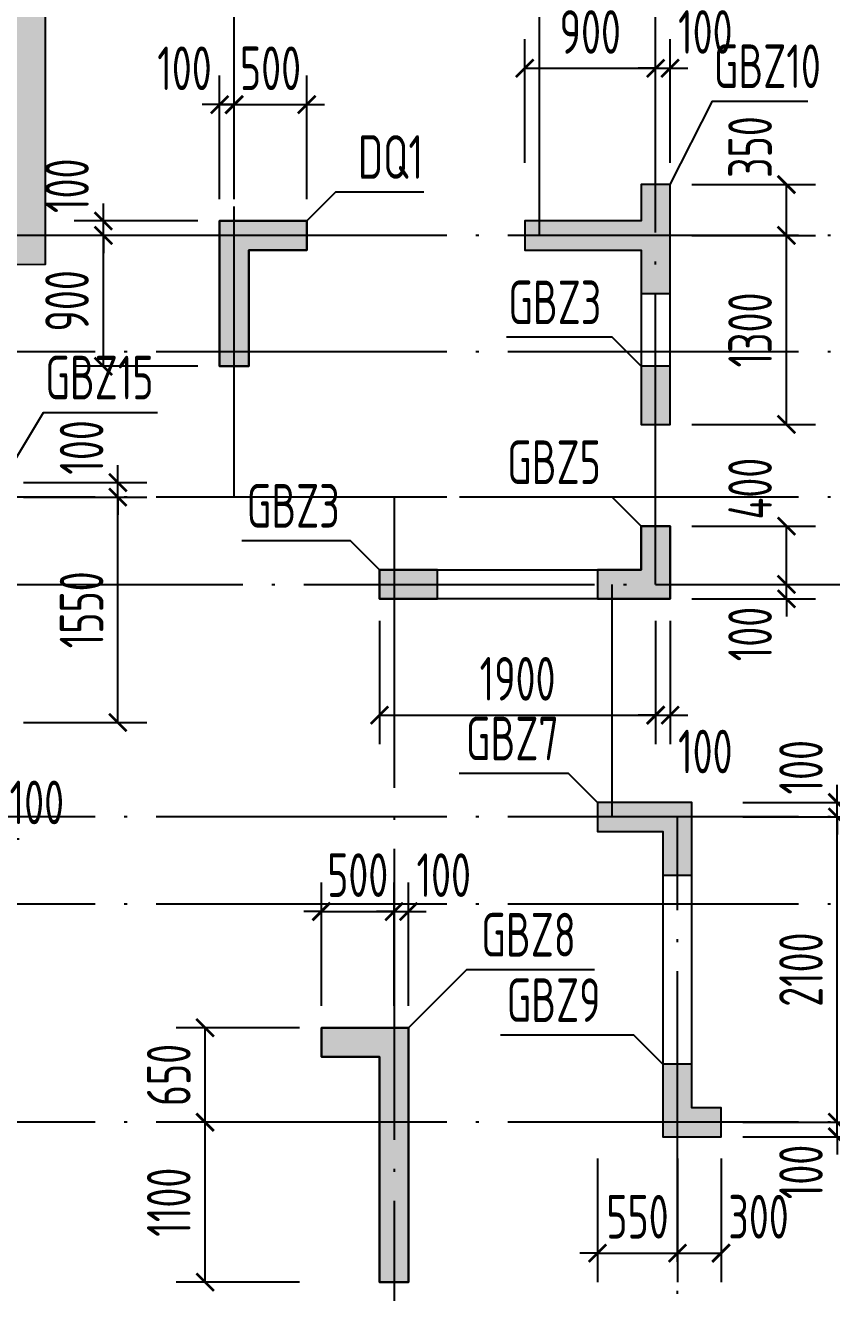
# Model space of a CAD drawing. Extents: x -668857 to 185752, y -270966 to 286822.
# Drawn here: x -311574 to -306025, y 206339 to 215056 of the extents above; entities that cross this region are included whole.
import ezdxf
from ezdxf.enums import TextEntityAlignment as Align

# ---------------------------------------------------------------- set-up
doc = ezdxf.new("R2010")
doc.units = 0
doc.header["$LTSCALE"] = 1000
doc.linetypes.add('DOTE', pattern=[2.42, 2, -0.2, 0.02, -0.2])
doc.layers.get('0').update_dxf_attribs({"linetype": 'CONTINUOUS'})
doc.layers.get('DEFPOINTS').update_dxf_attribs({"linetype": 'CONTINUOUS'})
for name, color, linetype in [('A-DOTE', 10, 'DOTE'), ('COLU_DE_TEXT', 7, 'CONTINUOUS'), ('LABEL', 1, 'CONTINUOUS'), ('S-Q墙实线', 6, 'CONTINUOUS'), ('S-Q墙标注', 3, 'CONTINUOUS'), ('S-X详图填充', 252, 'CONTINUOUS'), ('S-X详图实线', 4, 'CONTINUOUS'), ('底图$0$PUB_HATCH', 252, 'CONTINUOUS')]:
    doc.layers.add(name, color=color, linetype=linetype)
doc.styles.add('TSSD_REIN', font='tssdeng.shx', dxfattribs={"width": 0.7, "height": 300, "bigfont": 'tssdchn.shx'})
doc.styles.add('结构文字', font='zstxt.shx', dxfattribs={"width": 0.7, "bigfont": 'zshz.shx'})
doc.dimstyles.new('STRUCK', dxfattribs={"dimtxt": 400, "dimasz": 121, "dimexe": 200, "dimexo": 150, "dimgap": 115, "dimtad": 1, "dimdec": 0, "dimdsep": 46, "dimtxsty": '结构文字', "dimblk": 'ARCHTICK', "dimcen": 400, "dimclrd": 3, "dimclre": 3, "dimclrt": 7, "dimadec": 0, "dimazin": 0, "dimtfac": 1, "dimtdec": 0, "dimtix": 1, "dimtmove": 2, "dimatfit": 3, "dimldrblk": '_DIMX', "dimfxl": 1, "dimtolj": 1, "dimtzin": 0, "dimarcsym": 0})

# ---------------------------------------------------------------- blocks, each defined once
blk = doc.blocks.new('_ArchTick')
at = {"color": 0, "linetype": 'ByBlock', "const_width": 0.15}
blk.add_lwpolyline([(-0.5, -0.5), (0.5, 0.5)], dxfattribs=at)
blk = doc.blocks.new('*D642')
at = {"layer": 'DEFPOINTS', "color": 0, "transparency": 16777216}
for p in [(-307236.7, 214760.6), (-308136.8, 213960.6), (-307236.7, 213960.6)]:
    blk.add_point(p, dxfattribs=at)
at = {"layer": 'S-Q墙标注', "color": 3, "lineweight": -2, "transparency": 16777216}
for p, q in [((-308136.8, 214110.6), (-308136.8, 214960.6)), ((-307236.7, 214110.6), (-307236.7, 214960.6)), ((-308136.8, 214760.6), (-307236.7, 214760.6))]:
    blk.add_line(p, q, dxfattribs=at)
at = {"layer": 'S-Q墙标注', "color": 3, "lineweight": -2, "transparency": 16777216, "xscale": 121, "yscale": 121, "zscale": 121, "rotation": 180}
blk.add_blockref('_ArchTick', (-308136.8, 214760.6), dxfattribs=at)
at = {"layer": 'S-Q墙标注', "color": 3, "lineweight": -2, "transparency": 16777216, "xscale": 121, "yscale": 121, "zscale": 121}
blk.add_blockref('_ArchTick', (-307236.7, 214760.6), dxfattribs=at)
at = {"layer": 'S-Q墙标注', "color": 7, "transparency": 16777216, "insert": (-307686.7, 215010.6), "char_height": 300, "attachment_point": 5, "style": 'TSSD_REIN'}
blk.add_mtext('\\A1;900', dxfattribs=at)
blk = doc.blocks.new('_DIMX')
blk.add_line((-150, 0), (150, 0))
at = {"const_width": 50}
blk.add_lwpolyline([(-70, -70), (70, 70)], dxfattribs=at)
blk = doc.blocks.new('*D643')
at = {"layer": 'DEFPOINTS', "color": 0, "transparency": 16777216}
for p in [(-307136.7, 214760.6), (-307236.7, 213960.6), (-307136.7, 213960.6)]:
    blk.add_point(p, dxfattribs=at)
at = {"layer": 'S-Q墙标注', "color": 3, "lineweight": -2, "transparency": 16777216}
for p, q in [((-307236.7, 214110.6), (-307236.7, 214960.6)), ((-307136.7, 214110.6), (-307136.7, 214960.6)), ((-307236.7, 214760.6), (-307357.7, 214760.6)), ((-307236.7, 214760.6), (-307136.7, 214760.6)), ((-307136.7, 214760.6), (-307015.7, 214760.6))]:
    blk.add_line(p, q, dxfattribs=at)
at = {"layer": 'S-Q墙标注', "color": 3, "lineweight": -2, "transparency": 16777216, "xscale": 121, "yscale": 121, "zscale": 121}
blk.add_blockref('_ArchTick', (-307236.7, 214760.6), dxfattribs=at)
at = {"layer": 'S-Q墙标注', "color": 3, "lineweight": -2, "transparency": 16777216, "xscale": 121, "yscale": 121, "zscale": 121, "rotation": 180}
blk.add_blockref('_ArchTick', (-307136.7, 214760.6), dxfattribs=at)
at = {"layer": 'S-Q墙标注', "color": 7, "transparency": 16777216, "insert": (-306894.8, 215010.6), "char_height": 300, "attachment_point": 5, "style": 'TSSD_REIN'}
blk.add_mtext('\\A1;100', dxfattribs=at)
blk = doc.blocks.new('*D675')
at = {"layer": 'DEFPOINTS', "color": 0, "transparency": 16777216}
for p in [(-311736.7, 211810.6), (-310936.7, 211810.6), (-311736.7, 210260.6)]:
    blk.add_point(p, dxfattribs=at)
at = {"layer": 'S-Q墙标注', "color": 3, "lineweight": -2, "transparency": 16777216}
for p, q in [((-311586.7, 211810.6), (-310736.7, 211810.6)), ((-310936.7, 210260.6), (-310936.7, 211810.6)), ((-311586.7, 210260.6), (-310736.7, 210260.6))]:
    blk.add_line(p, q, dxfattribs=at)
at = {"layer": 'S-Q墙标注', "color": 3, "lineweight": -2, "transparency": 16777216, "xscale": 121, "yscale": 121, "zscale": 121}
for p, rotation in [((-310936.7, 211810.6), 90), ((-310936.7, 210260.6), 270)]:
    blk.add_blockref('_ArchTick', p, dxfattribs=dict(at, rotation=rotation))
at = {"layer": 'S-Q墙标注', "color": 7, "transparency": 16777216, "insert": (-311186.7, 211035.6), "char_height": 300, "attachment_point": 5, "rotation": 90, "style": 'TSSD_REIN'}
blk.add_mtext('\\A1;1550', dxfattribs=at)
blk = doc.blocks.new('*D676')
at = {"layer": 'DEFPOINTS', "color": 0, "transparency": 16777216}
for p in [(-311736.7, 211910.6), (-310936.7, 211910.6), (-311736.7, 211810.6)]:
    blk.add_point(p, dxfattribs=at)
at = {"layer": 'S-Q墙标注', "color": 3, "lineweight": -2, "transparency": 16777216}
for p, q in [((-310936.7, 211910.6), (-310936.7, 212031.6)), ((-311586.7, 211910.6), (-310736.7, 211910.6)), ((-310936.7, 211810.6), (-310936.7, 211910.6)), ((-311586.7, 211810.6), (-310736.7, 211810.6)), ((-310936.7, 211810.6), (-310936.7, 211689.6))]:
    blk.add_line(p, q, dxfattribs=at)
at = {"layer": 'S-Q墙标注', "color": 3, "lineweight": -2, "transparency": 16777216, "xscale": 121, "yscale": 121, "zscale": 121}
for p, rotation in [((-310936.7, 211910.6), 270), ((-310936.7, 211810.6), 90)]:
    blk.add_blockref('_ArchTick', p, dxfattribs=dict(at, rotation=rotation))
at = {"layer": 'S-Q墙标注', "color": 7, "transparency": 16777216, "insert": (-311186.7, 212152.5), "char_height": 300, "attachment_point": 5, "rotation": 90, "style": 'TSSD_REIN'}
blk.add_mtext('\\A1;100', dxfattribs=at)
blk = doc.blocks.new('*D678')
at = {"layer": 'DEFPOINTS', "color": 0, "transparency": 16777216}
for p in [(-311836.7, 210260.6), (-311736.7, 210260.6), (-311736.7, 209460.6)]:
    blk.add_point(p, dxfattribs=at)
at = {"layer": 'S-Q墙标注', "color": 3, "lineweight": -2, "transparency": 16777216}
for p, q in [((-311836.7, 210110.6), (-311836.7, 209260.6)), ((-311736.7, 210110.6), (-311736.7, 209260.6)), ((-311836.7, 209460.6), (-311957.7, 209460.6)), ((-311836.7, 209460.6), (-311736.7, 209460.6)), ((-311736.7, 209460.6), (-311615.7, 209460.6))]:
    blk.add_line(p, q, dxfattribs=at)
at = {"layer": 'S-Q墙标注', "color": 3, "lineweight": -2, "transparency": 16777216, "xscale": 121, "yscale": 121, "zscale": 121}
blk.add_blockref('_ArchTick', (-311836.7, 209460.6), dxfattribs=at)
at = {"layer": 'S-Q墙标注', "color": 3, "lineweight": -2, "transparency": 16777216, "xscale": 121, "yscale": 121, "zscale": 121, "rotation": 180}
blk.add_blockref('_ArchTick', (-311736.7, 209460.6), dxfattribs=at)
at = {"layer": 'S-Q墙标注', "color": 7, "transparency": 16777216, "insert": (-311494.7, 209710.6), "char_height": 300, "attachment_point": 5, "style": 'TSSD_REIN'}
blk.add_mtext('\\A1;100', dxfattribs=at)
blk = doc.blocks.new('*D679')
at = {"layer": 'DEFPOINTS', "color": 0, "transparency": 16777216}
for p in [(-307136.7, 211210.9), (-306336.7, 211210.9), (-307136.7, 211110.9)]:
    blk.add_point(p, dxfattribs=at)
at = {"layer": 'S-Q墙标注', "color": 3, "lineweight": -2, "transparency": 16777216}
for p, q in [((-306336.7, 211210.9), (-306336.7, 211331.9)), ((-306986.7, 211210.9), (-306136.7, 211210.9)), ((-306336.7, 211110.9), (-306336.7, 211210.9)), ((-306986.7, 211110.9), (-306136.7, 211110.9)), ((-306336.7, 211110.9), (-306336.7, 210989.9))]:
    blk.add_line(p, q, dxfattribs=at)
at = {"layer": 'S-Q墙标注', "color": 3, "lineweight": -2, "transparency": 16777216, "xscale": 121, "yscale": 121, "zscale": 121}
for p, rotation in [((-306336.7, 211210.9), 270), ((-306336.7, 211110.9), 90)]:
    blk.add_blockref('_ArchTick', p, dxfattribs=dict(at, rotation=rotation))
at = {"layer": 'S-Q墙标注', "color": 7, "transparency": 16777216, "insert": (-306586.7, 210868.9), "char_height": 300, "attachment_point": 5, "rotation": 90, "style": 'TSSD_REIN'}
blk.add_mtext('\\A1;100', dxfattribs=at)
blk = doc.blocks.new('*D680')
at = {"layer": 'DEFPOINTS', "color": 0, "transparency": 16777216}
for p in [(-307136.7, 211610.9), (-306336.7, 211610.9), (-307136.7, 211210.9)]:
    blk.add_point(p, dxfattribs=at)
at = {"layer": 'S-Q墙标注', "color": 3, "lineweight": -2, "transparency": 16777216}
for p, q in [((-306986.7, 211610.9), (-306136.7, 211610.9)), ((-306336.7, 211210.9), (-306336.7, 211610.9)), ((-306986.7, 211210.9), (-306136.7, 211210.9))]:
    blk.add_line(p, q, dxfattribs=at)
at = {"layer": 'S-Q墙标注', "color": 3, "lineweight": -2, "transparency": 16777216, "xscale": 121, "yscale": 121, "zscale": 121}
for p, rotation in [((-306336.7, 211610.9), 90), ((-306336.7, 211210.9), 270)]:
    blk.add_blockref('_ArchTick', p, dxfattribs=dict(at, rotation=rotation))
at = {"layer": 'S-Q墙标注', "color": 7, "transparency": 16777216, "insert": (-306586.7, 211868.9), "char_height": 300, "attachment_point": 5, "rotation": 90, "style": 'TSSD_REIN'}
blk.add_mtext('\\A1;400', dxfattribs=at)
blk = doc.blocks.new('*D681')
at = {"layer": 'DEFPOINTS', "color": 0, "transparency": 16777216}
for p in [(-309136.7, 211110.9), (-307236.7, 211110.9), (-307236.7, 210310.9)]:
    blk.add_point(p, dxfattribs=at)
at = {"layer": 'S-Q墙标注', "color": 3, "lineweight": -2, "transparency": 16777216}
for p, q in [((-309136.7, 210960.9), (-309136.7, 210110.9)), ((-307236.7, 210960.9), (-307236.7, 210110.9)), ((-309136.7, 210310.9), (-307236.7, 210310.9))]:
    blk.add_line(p, q, dxfattribs=at)
at = {"layer": 'S-Q墙标注', "color": 3, "lineweight": -2, "transparency": 16777216, "xscale": 121, "yscale": 121, "zscale": 121, "rotation": 180}
blk.add_blockref('_ArchTick', (-309136.7, 210310.9), dxfattribs=at)
at = {"layer": 'S-Q墙标注', "color": 3, "lineweight": -2, "transparency": 16777216, "xscale": 121, "yscale": 121, "zscale": 121}
blk.add_blockref('_ArchTick', (-307236.7, 210310.9), dxfattribs=at)
at = {"layer": 'S-Q墙标注', "color": 7, "transparency": 16777216, "insert": (-308186.7, 210560.9), "char_height": 300, "attachment_point": 5, "style": 'TSSD_REIN'}
blk.add_mtext('\\A1;1900', dxfattribs=at)
blk = doc.blocks.new('*D682')
at = {"layer": 'DEFPOINTS', "color": 0, "transparency": 16777216}
for p in [(-307236.7, 211110.9), (-307136.7, 211110.9), (-307136.7, 210310.9)]:
    blk.add_point(p, dxfattribs=at)
at = {"layer": 'S-Q墙标注', "color": 3, "lineweight": -2, "transparency": 16777216}
for p, q in [((-307236.7, 210960.9), (-307236.7, 210110.9)), ((-307136.7, 210960.9), (-307136.7, 210110.9)), ((-307236.7, 210310.9), (-307357.7, 210310.9)), ((-307236.7, 210310.9), (-307136.7, 210310.9)), ((-307136.7, 210310.9), (-307015.7, 210310.9))]:
    blk.add_line(p, q, dxfattribs=at)
at = {"layer": 'S-Q墙标注', "color": 3, "lineweight": -2, "transparency": 16777216, "xscale": 121, "yscale": 121, "zscale": 121}
blk.add_blockref('_ArchTick', (-307236.7, 210310.9), dxfattribs=at)
at = {"layer": 'S-Q墙标注', "color": 3, "lineweight": -2, "transparency": 16777216, "xscale": 121, "yscale": 121, "zscale": 121, "rotation": 180}
blk.add_blockref('_ArchTick', (-307136.7, 210310.9), dxfattribs=at)
at = {"layer": 'S-Q墙标注', "color": 7, "transparency": 16777216, "insert": (-306894.8, 210060.9), "char_height": 300, "attachment_point": 5, "style": 'TSSD_REIN'}
blk.add_mtext('\\A1;100', dxfattribs=at)
blk = doc.blocks.new('*D683')
at = {"layer": 'DEFPOINTS', "color": 0, "transparency": 16777216}
for p in [(-311036.7, 213610.6), (-310236.7, 213610.6), (-310236.7, 212710.6)]:
    blk.add_point(p, dxfattribs=at)
at = {"layer": 'S-Q墙标注', "color": 3, "lineweight": -2, "transparency": 16777216}
for p, q in [((-310386.7, 213610.6), (-311236.7, 213610.6)), ((-311036.7, 212710.6), (-311036.7, 213610.6)), ((-310386.7, 212710.6), (-311236.7, 212710.6))]:
    blk.add_line(p, q, dxfattribs=at)
at = {"layer": 'S-Q墙标注', "color": 3, "lineweight": -2, "transparency": 16777216, "xscale": 121, "yscale": 121, "zscale": 121}
for p, rotation in [((-311036.7, 213610.6), 90), ((-311036.7, 212710.6), 270)]:
    blk.add_blockref('_ArchTick', p, dxfattribs=dict(at, rotation=rotation))
at = {"layer": 'S-Q墙标注', "color": 7, "transparency": 16777216, "insert": (-311286.7, 213160.6), "char_height": 300, "attachment_point": 5, "rotation": 90, "style": 'TSSD_REIN'}
blk.add_mtext('\\A1;900', dxfattribs=at)
blk = doc.blocks.new('*D684')
at = {"layer": 'DEFPOINTS', "color": 0, "transparency": 16777216}
for p in [(-311036.7, 213710.6), (-310236.7, 213710.6), (-310236.7, 213610.6)]:
    blk.add_point(p, dxfattribs=at)
at = {"layer": 'S-Q墙标注', "color": 3, "lineweight": -2, "transparency": 16777216}
for p, q in [((-311036.7, 213710.6), (-311036.7, 213831.6)), ((-310386.7, 213710.6), (-311236.7, 213710.6)), ((-311036.7, 213610.6), (-311036.7, 213710.6)), ((-310386.7, 213610.6), (-311236.7, 213610.6)), ((-311036.7, 213610.6), (-311036.7, 213489.6))]:
    blk.add_line(p, q, dxfattribs=at)
at = {"layer": 'S-Q墙标注', "color": 3, "lineweight": -2, "transparency": 16777216, "xscale": 121, "yscale": 121, "zscale": 121}
for p, rotation in [((-311036.7, 213710.6), 270), ((-311036.7, 213610.6), 90)]:
    blk.add_blockref('_ArchTick', p, dxfattribs=dict(at, rotation=rotation))
at = {"layer": 'S-Q墙标注', "color": 7, "transparency": 16777216, "insert": (-311286.7, 213952.5), "char_height": 300, "attachment_point": 5, "rotation": 90, "style": 'TSSD_REIN'}
blk.add_mtext('\\A1;100', dxfattribs=at)
blk = doc.blocks.new('*D685')
at = {"layer": 'DEFPOINTS', "color": 0, "transparency": 16777216}
for p in [(-310136.7, 214510.6), (-310236.7, 213710.6), (-310136.7, 213710.6)]:
    blk.add_point(p, dxfattribs=at)
at = {"layer": 'S-Q墙标注', "color": 3, "lineweight": -2, "transparency": 16777216}
for p, q in [((-310236.7, 213860.6), (-310236.7, 214710.6)), ((-310136.7, 213860.6), (-310136.7, 214710.6)), ((-310236.7, 214510.6), (-310357.7, 214510.6)), ((-310236.7, 214510.6), (-310136.7, 214510.6)), ((-310136.7, 214510.6), (-310015.7, 214510.6))]:
    blk.add_line(p, q, dxfattribs=at)
at = {"layer": 'S-Q墙标注', "color": 3, "lineweight": -2, "transparency": 16777216, "xscale": 121, "yscale": 121, "zscale": 121}
blk.add_blockref('_ArchTick', (-310236.7, 214510.6), dxfattribs=at)
at = {"layer": 'S-Q墙标注', "color": 3, "lineweight": -2, "transparency": 16777216, "xscale": 121, "yscale": 121, "zscale": 121, "rotation": 180}
blk.add_blockref('_ArchTick', (-310136.7, 214510.6), dxfattribs=at)
at = {"layer": 'S-Q墙标注', "color": 7, "transparency": 16777216, "insert": (-310478.6, 214760.6), "char_height": 300, "attachment_point": 5, "style": 'TSSD_REIN'}
blk.add_mtext('\\A1;100', dxfattribs=at)
blk = doc.blocks.new('*D686')
at = {"layer": 'DEFPOINTS', "color": 0, "transparency": 16777216}
for p in [(-309636.8, 214510.6), (-310136.7, 213710.6), (-309636.8, 213710.6)]:
    blk.add_point(p, dxfattribs=at)
at = {"layer": 'S-Q墙标注', "color": 3, "lineweight": -2, "transparency": 16777216}
for p, q in [((-310136.7, 213860.6), (-310136.7, 214710.6)), ((-309636.8, 213860.6), (-309636.8, 214710.6)), ((-310136.7, 214510.6), (-310257.7, 214510.6)), ((-310136.7, 214510.6), (-309636.8, 214510.6)), ((-309636.8, 214510.6), (-309515.8, 214510.6))]:
    blk.add_line(p, q, dxfattribs=at)
at = {"layer": 'S-Q墙标注', "color": 3, "lineweight": -2, "transparency": 16777216, "xscale": 121, "yscale": 121, "zscale": 121}
blk.add_blockref('_ArchTick', (-310136.7, 214510.6), dxfattribs=at)
at = {"layer": 'S-Q墙标注', "color": 3, "lineweight": -2, "transparency": 16777216, "xscale": 121, "yscale": 121, "zscale": 121, "rotation": 180}
blk.add_blockref('_ArchTick', (-309636.8, 214510.6), dxfattribs=at)
at = {"layer": 'S-Q墙标注', "color": 7, "transparency": 16777216, "insert": (-309886.7, 214760.6), "char_height": 300, "attachment_point": 5, "style": 'TSSD_REIN'}
blk.add_mtext('\\A1;500', dxfattribs=at)
blk = doc.blocks.new('*D687')
at = {"layer": 'DEFPOINTS', "color": 0, "transparency": 16777216}
for p in [(-307636.7, 207410.7), (-307086.7, 207410.6), (-307086.7, 206610.6)]:
    blk.add_point(p, dxfattribs=at)
at = {"layer": 'S-Q墙标注', "color": 3, "lineweight": -2, "transparency": 16777216}
for p, q in [((-307636.7, 207260.7), (-307636.7, 206410.6)), ((-307086.7, 207260.6), (-307086.7, 206410.6)), ((-307636.7, 206610.6), (-307757.7, 206610.6)), ((-307636.7, 206610.6), (-307086.7, 206610.6)), ((-307086.7, 206610.6), (-306965.7, 206610.6))]:
    blk.add_line(p, q, dxfattribs=at)
at = {"layer": 'S-Q墙标注', "color": 3, "lineweight": -2, "transparency": 16777216, "xscale": 121, "yscale": 121, "zscale": 121}
blk.add_blockref('_ArchTick', (-307636.7, 206610.6), dxfattribs=at)
at = {"layer": 'S-Q墙标注', "color": 3, "lineweight": -2, "transparency": 16777216, "xscale": 121, "yscale": 121, "zscale": 121, "rotation": 180}
blk.add_blockref('_ArchTick', (-307086.7, 206610.6), dxfattribs=at)
at = {"layer": 'S-Q墙标注', "color": 7, "transparency": 16777216, "insert": (-307361.7, 206860.6), "char_height": 300, "attachment_point": 5, "style": 'TSSD_REIN'}
blk.add_mtext('\\A1;550', dxfattribs=at)
blk = doc.blocks.new('*D688')
at = {"layer": 'DEFPOINTS', "color": 0, "transparency": 16777216}
for p in [(-307086.7, 207410.6), (-306786.7, 207410.6), (-306786.7, 206610.6)]:
    blk.add_point(p, dxfattribs=at)
at = {"layer": 'S-Q墙标注', "color": 3, "lineweight": -2, "transparency": 16777216}
for p, q in [((-307086.7, 207260.6), (-307086.7, 206410.6)), ((-306786.7, 207260.6), (-306786.7, 206410.6)), ((-307086.7, 206610.6), (-306786.7, 206610.6))]:
    blk.add_line(p, q, dxfattribs=at)
at = {"layer": 'S-Q墙标注', "color": 3, "lineweight": -2, "transparency": 16777216, "xscale": 121, "yscale": 121, "zscale": 121, "rotation": 180}
blk.add_blockref('_ArchTick', (-307086.7, 206610.6), dxfattribs=at)
at = {"layer": 'S-Q墙标注', "color": 3, "lineweight": -2, "transparency": 16777216, "xscale": 121, "yscale": 121, "zscale": 121}
blk.add_blockref('_ArchTick', (-306786.7, 206610.6), dxfattribs=at)
at = {"layer": 'S-Q墙标注', "color": 7, "transparency": 16777216, "insert": (-306528.6, 206860.6), "char_height": 300, "attachment_point": 5, "style": 'TSSD_REIN'}
blk.add_mtext('\\A1;300', dxfattribs=at)
blk = doc.blocks.new('*D689')
at = {"layer": 'DEFPOINTS', "color": 0, "transparency": 16777216}
for p in [(-307136.7, 213610.6), (-306336.7, 213610.6), (-307136.7, 212310.6)]:
    blk.add_point(p, dxfattribs=at)
at = {"layer": 'S-Q墙标注', "color": 3, "lineweight": -2, "transparency": 16777216}
for p, q in [((-306986.7, 213610.6), (-306136.7, 213610.6)), ((-306336.7, 212310.6), (-306336.7, 213610.6)), ((-306986.7, 212310.6), (-306136.7, 212310.6))]:
    blk.add_line(p, q, dxfattribs=at)
at = {"layer": 'S-Q墙标注', "color": 3, "lineweight": -2, "transparency": 16777216, "xscale": 121, "yscale": 121, "zscale": 121}
for p, rotation in [((-306336.7, 213610.6), 90), ((-306336.7, 212310.6), 270)]:
    blk.add_blockref('_ArchTick', p, dxfattribs=dict(at, rotation=rotation))
at = {"layer": 'S-Q墙标注', "color": 7, "transparency": 16777216, "insert": (-306586.7, 212960.6), "char_height": 300, "attachment_point": 5, "rotation": 90, "style": 'TSSD_REIN'}
blk.add_mtext('\\A1;1300', dxfattribs=at)
blk = doc.blocks.new('*D690')
at = {"layer": 'DEFPOINTS', "color": 0, "transparency": 16777216}
for p in [(-307136.7, 213960.6), (-306336.7, 213960.6), (-307136.7, 213610.6)]:
    blk.add_point(p, dxfattribs=at)
at = {"layer": 'S-Q墙标注', "color": 3, "lineweight": -2, "transparency": 16777216}
for p, q in [((-306986.7, 213960.6), (-306136.7, 213960.6)), ((-306336.7, 213610.6), (-306336.7, 213960.6)), ((-306986.7, 213610.6), (-306136.7, 213610.6))]:
    blk.add_line(p, q, dxfattribs=at)
at = {"layer": 'S-Q墙标注', "color": 3, "lineweight": -2, "transparency": 16777216, "xscale": 121, "yscale": 121, "zscale": 121}
for p, rotation in [((-306336.7, 213960.6), 90), ((-306336.7, 213610.6), 270)]:
    blk.add_blockref('_ArchTick', p, dxfattribs=dict(at, rotation=rotation))
at = {"layer": 'S-Q墙标注', "color": 7, "transparency": 16777216, "insert": (-306586.7, 214218.7), "char_height": 300, "attachment_point": 5, "rotation": 90, "style": 'TSSD_REIN'}
blk.add_mtext('\\A1;350', dxfattribs=at)
blk = doc.blocks.new('*D796')
at = {"layer": 'DEFPOINTS', "color": 0, "transparency": 16777216}
for p in [(-310336.8, 207510.6), (-309536.8, 207510.6), (-309536.7, 206410.6)]:
    blk.add_point(p, dxfattribs=at)
at = {"layer": 'S-Q墙标注', "color": 3, "lineweight": -2, "transparency": 16777216}
for p, q in [((-309686.8, 207510.6), (-310536.8, 207510.6)), ((-310336.8, 206410.6), (-310336.8, 207510.6)), ((-309686.7, 206410.6), (-310536.8, 206410.6))]:
    blk.add_line(p, q, dxfattribs=at)
at = {"layer": 'S-Q墙标注', "color": 3, "lineweight": -2, "transparency": 16777216, "xscale": 121, "yscale": 121, "zscale": 121}
for p, rotation in [((-310336.8, 207510.6), 90), ((-310336.8, 206410.6), 270)]:
    blk.add_blockref('_ArchTick', p, dxfattribs=dict(at, rotation=rotation))
at = {"layer": 'S-Q墙标注', "color": 7, "transparency": 16777216, "insert": (-310586.8, 206960.6), "char_height": 300, "attachment_point": 5, "rotation": 90, "style": 'TSSD_REIN'}
blk.add_mtext('\\A1;1100', dxfattribs=at)
blk = doc.blocks.new('*D797')
at = {"layer": 'DEFPOINTS', "color": 0, "transparency": 16777216}
for p in [(-310336.8, 208160.6), (-309536.8, 208160.6), (-309536.8, 207510.6)]:
    blk.add_point(p, dxfattribs=at)
at = {"layer": 'S-Q墙标注', "color": 3, "lineweight": -2, "transparency": 16777216}
for p, q in [((-309686.8, 208160.6), (-310536.8, 208160.6)), ((-310336.8, 207510.6), (-310336.8, 208160.6)), ((-309686.8, 207510.6), (-310536.8, 207510.6))]:
    blk.add_line(p, q, dxfattribs=at)
at = {"layer": 'S-Q墙标注', "color": 3, "lineweight": -2, "transparency": 16777216, "xscale": 121, "yscale": 121, "zscale": 121}
for p, rotation in [((-310336.8, 208160.6), 90), ((-310336.8, 207510.6), 270)]:
    blk.add_blockref('_ArchTick', p, dxfattribs=dict(at, rotation=rotation))
at = {"layer": 'S-Q墙标注', "color": 7, "transparency": 16777216, "insert": (-310586.8, 207835.6), "char_height": 300, "attachment_point": 5, "rotation": 90, "style": 'TSSD_REIN'}
blk.add_mtext('\\A1;650', dxfattribs=at)
blk = doc.blocks.new('*D798')
at = {"layer": 'DEFPOINTS', "color": 0, "transparency": 16777216}
for p in [(-309036.5, 208960.6), (-309536.7, 208160.6), (-309036.5, 208160.6)]:
    blk.add_point(p, dxfattribs=at)
at = {"layer": 'S-Q墙标注', "color": 3, "lineweight": -2, "transparency": 16777216}
for p, q in [((-309536.7, 208310.6), (-309536.7, 209160.6)), ((-309036.5, 208310.6), (-309036.5, 209160.6)), ((-309536.7, 208960.6), (-309657.7, 208960.6)), ((-309536.7, 208960.6), (-309036.5, 208960.6)), ((-309036.5, 208960.6), (-308915.5, 208960.6))]:
    blk.add_line(p, q, dxfattribs=at)
at = {"layer": 'S-Q墙标注', "color": 3, "lineweight": -2, "transparency": 16777216, "xscale": 121, "yscale": 121, "zscale": 121}
blk.add_blockref('_ArchTick', (-309536.7, 208960.6), dxfattribs=at)
at = {"layer": 'S-Q墙标注', "color": 3, "lineweight": -2, "transparency": 16777216, "xscale": 121, "yscale": 121, "zscale": 121, "rotation": 180}
blk.add_blockref('_ArchTick', (-309036.5, 208960.6), dxfattribs=at)
at = {"layer": 'S-Q墙标注', "color": 7, "transparency": 16777216, "insert": (-309286.6, 209210.6), "char_height": 300, "attachment_point": 5, "style": 'TSSD_REIN'}
blk.add_mtext('\\A1;500', dxfattribs=at)
blk = doc.blocks.new('*D799')
at = {"layer": 'DEFPOINTS', "color": 0, "transparency": 16777216}
for p in [(-308936.8, 208960.6), (-309036.5, 208160.6), (-308936.8, 208160.6)]:
    blk.add_point(p, dxfattribs=at)
at = {"layer": 'S-Q墙标注', "color": 3, "lineweight": -2, "transparency": 16777216}
for p, q in [((-309036.5, 208310.6), (-309036.5, 209160.6)), ((-308936.8, 208310.6), (-308936.8, 209160.6)), ((-309036.5, 208960.6), (-309157.5, 208960.6)), ((-309036.5, 208960.6), (-308936.8, 208960.6)), ((-308936.8, 208960.6), (-308815.8, 208960.6))]:
    blk.add_line(p, q, dxfattribs=at)
at = {"layer": 'S-Q墙标注', "color": 3, "lineweight": -2, "transparency": 16777216, "xscale": 121, "yscale": 121, "zscale": 121}
blk.add_blockref('_ArchTick', (-309036.5, 208960.6), dxfattribs=at)
at = {"layer": 'S-Q墙标注', "color": 3, "lineweight": -2, "transparency": 16777216, "xscale": 121, "yscale": 121, "zscale": 121, "rotation": 180}
blk.add_blockref('_ArchTick', (-308936.8, 208960.6), dxfattribs=at)
at = {"layer": 'S-Q墙标注', "color": 7, "transparency": 16777216, "insert": (-308694.8, 209210.6), "char_height": 300, "attachment_point": 5, "style": 'TSSD_REIN'}
blk.add_mtext('\\A1;100', dxfattribs=at)
blk = doc.blocks.new('*D811')
at = {"layer": 'DEFPOINTS', "color": 0, "transparency": 16777216}
for p in [(-306786.7, 207510.6), (-305986.7, 207510.6), (-306786.7, 207410.6)]:
    blk.add_point(p, dxfattribs=at)
at = {"layer": 'S-Q墙标注', "color": 3, "lineweight": -2, "transparency": 16777216}
for p, q in [((-305986.7, 207510.6), (-305986.7, 207631.6)), ((-306636.7, 207510.6), (-305786.7, 207510.6)), ((-305986.7, 207410.6), (-305986.7, 207510.6)), ((-306636.7, 207410.6), (-305786.7, 207410.6)), ((-305986.7, 207410.6), (-305986.7, 207289.6))]:
    blk.add_line(p, q, dxfattribs=at)
at = {"layer": 'S-Q墙标注', "color": 3, "lineweight": -2, "transparency": 16777216, "xscale": 121, "yscale": 121, "zscale": 121}
for p, rotation in [((-305986.7, 207510.6), 270), ((-305986.7, 207410.6), 90)]:
    blk.add_blockref('_ArchTick', p, dxfattribs=dict(at, rotation=rotation))
at = {"layer": 'S-Q墙标注', "color": 7, "transparency": 16777216, "insert": (-306236.7, 207168.7), "char_height": 300, "attachment_point": 5, "rotation": 90, "style": 'TSSD_REIN'}
blk.add_mtext('\\A1;100', dxfattribs=at)
blk = doc.blocks.new('*D812')
at = {"layer": 'DEFPOINTS', "color": 0, "transparency": 16777216}
for p in [(-306786.7, 209610.6), (-305986.7, 209610.6), (-306786.7, 207510.6)]:
    blk.add_point(p, dxfattribs=at)
at = {"layer": 'S-Q墙标注', "color": 3, "lineweight": -2, "transparency": 16777216}
for p, q in [((-306636.7, 209610.6), (-305786.7, 209610.6)), ((-305986.7, 207510.6), (-305986.7, 209610.6)), ((-306636.7, 207510.6), (-305786.7, 207510.6))]:
    blk.add_line(p, q, dxfattribs=at)
at = {"layer": 'S-Q墙标注', "color": 3, "lineweight": -2, "transparency": 16777216, "xscale": 121, "yscale": 121, "zscale": 121}
for p, rotation in [((-305986.7, 209610.6), 90), ((-305986.7, 207510.6), 270)]:
    blk.add_blockref('_ArchTick', p, dxfattribs=dict(at, rotation=rotation))
at = {"layer": 'S-Q墙标注', "color": 7, "transparency": 16777216, "insert": (-306236.7, 208560.6), "char_height": 300, "attachment_point": 5, "rotation": 90, "style": 'TSSD_REIN'}
blk.add_mtext('\\A1;2100', dxfattribs=at)
blk = doc.blocks.new('*D813')
at = {"layer": 'DEFPOINTS', "color": 0, "transparency": 16777216}
for p in [(-306786.7, 209710.6), (-305986.7, 209710.6), (-306786.7, 209610.6)]:
    blk.add_point(p, dxfattribs=at)
at = {"layer": 'S-Q墙标注', "color": 3, "lineweight": -2, "transparency": 16777216}
for p, q in [((-305986.7, 209710.6), (-305986.7, 209831.6)), ((-306636.7, 209710.6), (-305786.7, 209710.6)), ((-305986.7, 209610.6), (-305986.7, 209710.6)), ((-306636.7, 209610.6), (-305786.7, 209610.6)), ((-305986.7, 209610.6), (-305986.7, 209489.6))]:
    blk.add_line(p, q, dxfattribs=at)
at = {"layer": 'S-Q墙标注', "color": 3, "lineweight": -2, "transparency": 16777216, "xscale": 121, "yscale": 121, "zscale": 121}
for p, rotation in [((-305986.7, 209710.6), 270), ((-305986.7, 209610.6), 90)]:
    blk.add_blockref('_ArchTick', p, dxfattribs=dict(at, rotation=rotation))
at = {"layer": 'S-Q墙标注', "color": 7, "transparency": 16777216, "insert": (-306236.7, 209952.5), "char_height": 300, "attachment_point": 5, "rotation": 90, "style": 'TSSD_REIN'}
blk.add_mtext('\\A1;100', dxfattribs=at)
blk = doc.blocks.new('20210825.02044469')
at = {"layer": 'A-DOTE'}
for p, q in [((12800, 15500), (12800, 23738.1)), ((15700, 14900.3), (15700, 23738.1)), ((14900, 17300), (14900, 19400)), ((57823.9, 17300), (3600, 17300)), ((57823.9, 16500), (3600, 16500)), ((57823.9, 15500), (3600, 15500)), ((13900.2, 15500), (13900, 5400)), ((3600, 14900.3), (57823.9, 14900.3)), ((15400, 13300), (15400, 14900)), ((57823.9, 13300), (3600, 13300)), ((15850, 5400), (15850, 13300)), ((57823.9, 12700), (3600, 12700)), ((57823.9, 11200), (3600, 11200))]:
    blk.add_line(p, q, dxfattribs=at)

msp = doc.modelspace()

# ---------------------------------------------------------------- hatches: boundary and pattern name
at = {"layer": 'S-X详图填充'}
h = msp.add_hatch(color=256, dxfattribs=at)
h.dxf.hatch_style = 1
h.paths.add_polyline_path([(-307336.68, 213210.58), (-307136.68, 213210.58), (-307136.68, 213960.58), (-307336.68, 213960.58), (-307336.68, 213710.58), (-308136.8, 213710.58), (-308136.8, 213510.58), (-307336.68, 213510.58)])
h = msp.add_hatch(color=256, dxfattribs=at)
h.dxf.hatch_style = 1
h.paths.add_polyline_path([(-310036.68, 213510.58), (-309636.76, 213510.58), (-309636.76, 213710.58), (-310236.68, 213710.58), (-310236.68, 212710.58), (-310036.68, 212710.58)])
h = msp.add_hatch(color=256, dxfattribs=at)
h.dxf.hatch_style = 1
h.paths.add_polyline_path([(-307136.68, 212710.58), (-307336.68, 212710.58), (-307336.68, 212310.58), (-307136.68, 212310.58)])
h = msp.add_hatch(color=256, dxfattribs=at)
h.dxf.hatch_style = 1
h.paths.add_polyline_path([(-307636.68, 211310.85), (-307636.68, 211110.85), (-307136.68, 211110.85), (-307136.68, 211610.85), (-307336.68, 211610.85), (-307336.68, 211310.85)])
h = msp.add_hatch(color=256, dxfattribs=at)
h.dxf.hatch_style = 1
h.paths.add_polyline_path([(-308736.68, 211110.85), (-308736.68, 211310.85), (-309136.68, 211310.85), (-309136.68, 211110.85)])
h = msp.add_hatch(color=256, dxfattribs=at)
h.dxf.hatch_style = 1
h.paths.add_polyline_path([(-307186.68, 209210.58), (-306986.68, 209210.58), (-306986.68, 209710.58), (-307636.75, 209710.58), (-307636.75, 209510.58), (-307186.68, 209510.58)])
h = msp.add_hatch(color=256, dxfattribs=at)
h.dxf.hatch_style = 1
h.paths.add_polyline_path([(-309536.59, 208160.57), (-308936.68, 208160.57), (-308936.58, 206410.57), (-309136.58, 206410.57), (-309136.68, 207960.57), (-309536.68, 207960.57)])
h = msp.add_hatch(color=256, dxfattribs=at)
h.dxf.hatch_style = 1
h.paths.add_polyline_path([(-306986.68, 207910.58), (-307186.68, 207910.58), (-307186.68, 207410.58), (-306786.68, 207410.58), (-306786.68, 207610.58), (-306986.68, 207610.58)])
at = {"layer": '底图$0$PUB_HATCH', "linetype": 'ByBlock'}
h = msp.add_hatch(dxfattribs=at)
h.set_pattern_fill('钢筋混凝土', color=8, scale=50)
h.set_pattern_definition([(45, (-1214874.19, 467081.16), (-88.388348, 88.388348), []), (50, (-1214874.2, 467081.16), (358.63009, -31.37607), [37.5, -412.5]), (355, (-1214874.2, 467081.16), (-69.37567, 376.09607), [30, -330]), (100.4514, (-1214844.3, 467078.55), (289.25469, 344.71977), [31.8701, -350.57106]), (46.1842, (-1214874.2, 467181.16), (533.62052, -82.7595), [56.25, -618.75]), (96.6356, (-1214829.7, 467174.27), (467.33135, 487.05894), [47.80514, -525.8565]), (351.1842, (-1214874.2, 467181.16), (467.33097, 487.0593), [45, -495]), (21, (-1214824.2, 467156.16), (298.45353, -201.309445), [37.5, -412.5]), (326, (-1214824.2, 467156.16), (121.65767, 362.57502), [30, -330]), (71.4514, (-1214799.32, 467139.4), (420.11131, 161.26525), [31.8701, -350.57106]), (37.5, (-1214874.19, 467081.16), (6.079928, 166.446927), [0, -326, 0, -335, 0, -331.25]), (7.5, (-1214874.19, 467081.16), (131.53477, 197.205856), [0, -191, 0, -318.5, 0, -126.25]), (327.5, (-1214985.69, 467081.16), (266.911218, -11.277436), [0, -125, 0, -390, 0, -517.5]), (317.5, (-1215035.7, 467081.16), (291.593085, 50.05249), [0, -162.5, 0, -259, 0, -367.5])])
h.paths.add_polyline_path([(-318536.55, 213705.59), (-311736.68, 213710.58), (-311736.68, 215910.58), (-307436.68, 215910.58), (-307436.68, 220048.69), (-307136.68, 220048.69), (-307136.68, 215610.58), (-311436.68, 215610.58), (-311436.68, 213410.58), (-318236.55, 213405.59), (-318236.55, 200210.62), (-318236.55, 200215.61), (-318239.13, 199913.29), (-318536.55, 199910.62)])

# ---------------------------------------------------------------- linework, layer by layer
at = {"layer": 'LABEL'}
for points in [[(-307136.68, 213960.58), (-306844.77, 214534.8), (-306188.68, 214534.8)], [(-309636.76, 213710.58), (-309436.76, 213910.58), (-308831.39, 213910.58)], [(-307336.68, 212710.58), (-307536.68, 212910.58), (-308262.97, 212910.58)], [(-311736.67, 211910.58), (-311448.4, 212393.21), (-310664.51, 212393.21)], [(-307336.68, 211610.85), (-307536.68, 211810.85), (-308586.68, 211810.85)], [(-309136.68, 211310.85), (-309336.68, 211510.85), (-310083.73, 211510.85)], [(-307636.75, 209710.58), (-307836.75, 209910.58), (-308588.52, 209910.58)], [(-308936.67, 208160.59), (-308536.8, 208560.59), (-307656.44, 208560.59)], [(-307186.68, 207910.58), (-307386.68, 208110.58), (-308304.05, 208110.58)]]:
    msp.add_lwpolyline(points, dxfattribs=at)
at = {"layer": 'S-Q墙实线', "linetype": 'ByBlock'}
msp.add_lwpolyline([(-318536.55, 213705.59), (-311736.68, 213710.58), (-311736.68, 215910.58), (-307436.68, 215910.58), (-307436.68, 220048.69), (-307136.68, 220048.69), (-307136.68, 215610.58), (-311436.68, 215610.58), (-311436.68, 213410.58), (-318236.55, 213405.59), (-318236.55, 200210.62), (-318236.55, 200215.61), (-318239.13, 199913.29), (-318239.13, 199913.29), (-318239.13, 199913.29), (-318536.55, 199910.62)], close=True, dxfattribs=at)
at = {"layer": 'S-Q墙实线', "color": 6}
for points in [[(-307336.68, 212310.58), (-307136.68, 212310.58), (-307136.68, 213960.58), (-307336.68, 213960.58), (-307336.68, 213710.58), (-308136.57, 213710.58), (-308136.57, 213510.58), (-307336.68, 213510.58)], [(-310236.68, 213710.58), (-309636.68, 213710.58), (-309636.68, 213510.58), (-310036.68, 213510.58), (-310036.68, 212710.58), (-310236.68, 212710.58)], [(-307136.68, 211610.58), (-307136.68, 211110.58), (-309136.68, 211110.58), (-309136.68, 211310.58), (-307336.68, 211310.58), (-307336.68, 211610.58)], [(-307636.68, 209710.58), (-307636.68, 209510.58), (-307186.68, 209510.58), (-307186.68, 207410.58), (-306786.68, 207410.58), (-306786.68, 207610.58), (-306986.68, 207610.58), (-306986.68, 209710.58)]]:
    msp.add_lwpolyline(points, close=True, dxfattribs=at)
msp.add_lwpolyline([(-309136.68, 208160.57), (-309536.68, 208160.57), (-309536.68, 207960.57), (-309136.68, 207960.57), (-309136.68, 206410.57), (-308936.68, 206410.57), (-308936.68, 208160.57), (-309136.68, 208160.57)], dxfattribs=at)
at = {"layer": 'S-X详图实线'}
for points in [[(-307336.68, 213210.58), (-307136.68, 213210.58), (-307136.68, 213960.58), (-307336.68, 213960.58), (-307336.68, 213710.58), (-308136.8, 213710.59), (-308136.8, 213510.59), (-307336.68, 213510.58), (-307336.68, 213210.58)], [(-310036.68, 213510.58), (-309636.76, 213510.58), (-309636.76, 213710.58), (-310236.68, 213710.58), (-310236.68, 212710.58), (-310036.68, 212710.58), (-310036.68, 213510.58)], [(-307136.68, 212710.58), (-307336.68, 212710.58), (-307336.68, 212310.58), (-307136.68, 212310.58), (-307136.68, 212710.58)], [(-307636.68, 211310.85), (-307636.68, 211110.85), (-307136.68, 211110.85), (-307136.68, 211610.85), (-307336.68, 211610.85), (-307336.68, 211310.85), (-307636.68, 211310.85)], [(-308736.68, 211110.85), (-308736.68, 211310.85), (-309136.68, 211310.85), (-309136.68, 211110.85), (-308736.68, 211110.85)], [(-307186.68, 209210.58), (-306986.68, 209210.58), (-306986.68, 209710.58), (-307636.75, 209710.58), (-307636.75, 209510.58), (-307186.68, 209510.58), (-307186.68, 209210.58)], [(-306986.68, 207910.58), (-307186.68, 207910.58), (-307186.68, 207410.58), (-306786.68, 207410.58), (-306786.68, 207610.58), (-306986.68, 207610.58), (-306986.68, 207910.58)]]:
    msp.add_lwpolyline(points, close=True, dxfattribs=at)
msp.add_lwpolyline([(-309536.59, 208160.57), (-308936.68, 208160.57), (-308936.69, 206410.57), (-309136.69, 206410.57), (-309136.68, 207960.57), (-309536.68, 207960.57), (-309536.59, 208160.57)], dxfattribs=at)

# ---------------------------------------------------------------- block references
at = {"layer": 'A-DOTE'}
msp.add_blockref('20210825.02044469', (-322936.68, 196310.57), dxfattribs=at)

# ---------------------------------------------------------------- texts
at = {"layer": 'COLU_DE_TEXT', "style": 'TSSD_REIN', "width": 0.7}
for s, p in [('GBZ10', (-306836.68, 214534.8)), ('DQ1', (-309284.73, 213910.58)), ('GBZ3', (-308250.52, 212910.58)), ('GBZ15', (-311436.67, 212393.21)), ('GBZ5', (-308258.6, 211810.85)), ('GBZ3', (-310050.52, 211510.85)), ('GBZ7', (-308542.51, 209910.58)), ('GBZ8', (-308436.8, 208560.59)), ('GBZ9', (-308262.06, 208110.58))]:
    msp.add_text(s, height=300, dxfattribs=at).set_placement(p, align=Align.BOTTOM_LEFT)

# ---------------------------------------------------------------- dimensions: what is measured, and where the dimension line sits
at = {"layer": 'S-Q墙标注'}
for base, p1, p2, picture, middle in [((-307236.69, 214760.58), (-308136.8, 213960.58), (-307236.69, 213960.58), '*D642', (-307686.75, 215010.58)), ((-309636.76, 214510.58), (-310136.68, 213710.58), (-309636.76, 213710.58), '*D686', (-309886.72, 214760.58)), ((-307236.68, 210310.85), (-309136.68, 211110.85), (-307236.68, 211110.85), '*D681', (-308186.68, 210560.85)), ((-309036.54, 208960.59), (-309536.67, 208160.59), (-309036.54, 208160.58), '*D798', (-309286.6, 209210.59)), ((-307086.68, 206610.58), (-307636.69, 207410.72), (-307086.68, 207410.58), '*D687', (-307361.68, 206860.58))]:
    dim = msp.add_linear_dim(base=base, p1=p1, p2=p2, dimstyle='STRUCK', override={"dimtxt": 300, "dimgap": 100, "dimtxsty": 'TSSD_REIN'}, dxfattribs=at)
    dim.commit()
    dim.dimension.update_dxf_attribs({"geometry": picture, "text_midpoint": middle})
for base, p1, p2, picture, middle in [((-307136.68, 214760.58), (-307236.69, 213960.58), (-307136.68, 213960.58), '*D643', (-306894.76, 215010.58)), ((-310136.68, 214510.58), (-310236.68, 213710.58), (-310136.68, 213710.58), '*D685', (-310478.6, 214760.58)), ((-307136.68, 210310.85), (-307236.68, 211110.85), (-307136.68, 211110.85), '*D682', (-306894.76, 210060.85)), ((-311736.66, 209460.58), (-311836.67, 210260.58), (-311736.66, 210260.58), '*D678', (-311494.74, 209710.58)), ((-308936.75, 208960.59), (-309036.54, 208160.58), (-308936.75, 208160.59), '*D799', (-308694.83, 209210.59)), ((-306786.68, 206610.58), (-307086.68, 207410.58), (-306786.68, 207410.58), '*D688', (-306528.6, 206860.58))]:
    dim = msp.add_linear_dim(base=base, p1=p1, p2=p2, dimstyle='STRUCK', override={"dimtxt": 300, "dimgap": 100, "dimtxsty": 'TSSD_REIN'}, dxfattribs=at)
    dim.commit()
    dim.dimension.update_dxf_attribs({"geometry": picture, "text_midpoint": middle, "dimtype": 160})
for base, p1, p2, picture, middle in [((-306336.68, 213960.58), (-307136.68, 213610.58), (-307136.68, 213960.58), '*D690', (-306586.68, 214218.66)), ((-311036.68, 213710.58), (-310236.68, 213610.58), (-310236.68, 213710.58), '*D684', (-311286.68, 213952.51)), ((-310936.67, 211910.58), (-311736.67, 211810.58), (-311736.67, 211910.58), '*D676', (-311186.67, 212152.51)), ((-306336.68, 211610.85), (-307136.68, 211210.85), (-307136.68, 211610.85), '*D680', (-306586.68, 211868.93)), ((-306336.68, 211210.85), (-307136.68, 211110.85), (-307136.68, 211210.85), '*D679', (-306586.68, 210868.93)), ((-305986.68, 209710.58), (-306786.68, 209610.58), (-306786.68, 209710.58), '*D813', (-306236.68, 209952.51)), ((-305986.68, 207510.58), (-306786.68, 207410.58), (-306786.68, 207510.58), '*D811', (-306236.68, 207168.66))]:
    dim = msp.add_linear_dim(base=base, p1=p1, p2=p2, angle=90, dimstyle='STRUCK', override={"dimtxt": 300, "dimgap": 100, "dimtxsty": 'TSSD_REIN'}, dxfattribs=at)
    dim.commit()
    dim.dimension.update_dxf_attribs({"geometry": picture, "text_midpoint": middle, "dimtype": 160})
for base, p1, p2, picture, middle in [((-311036.68, 213610.58), (-310236.68, 212710.58), (-310236.68, 213610.58), '*D683', (-311286.68, 213160.58)), ((-306336.68, 213610.58), (-307136.68, 212310.58), (-307136.68, 213610.58), '*D689', (-306586.68, 212960.58)), ((-310936.67, 211810.58), (-311736.67, 210260.58), (-311736.67, 211810.58), '*D675', (-311186.67, 211035.58)), ((-305986.68, 209610.58), (-306786.68, 207510.58), (-306786.68, 209610.58), '*D812', (-306236.68, 208560.58)), ((-310336.78, 208160.59), (-309536.78, 207510.58), (-309536.78, 208160.59), '*D797', (-310586.78, 207835.59)), ((-310336.78, 207510.58), (-309536.67, 206410.57), (-309536.78, 207510.58), '*D796', (-310586.78, 206960.58))]:
    dim = msp.add_linear_dim(base=base, p1=p1, p2=p2, angle=90, dimstyle='STRUCK', override={"dimtxt": 300, "dimgap": 100, "dimtxsty": 'TSSD_REIN'}, dxfattribs=at)
    dim.commit()
    dim.dimension.update_dxf_attribs({"geometry": picture, "text_midpoint": middle})

doc.saveas('drawing.dxf')
